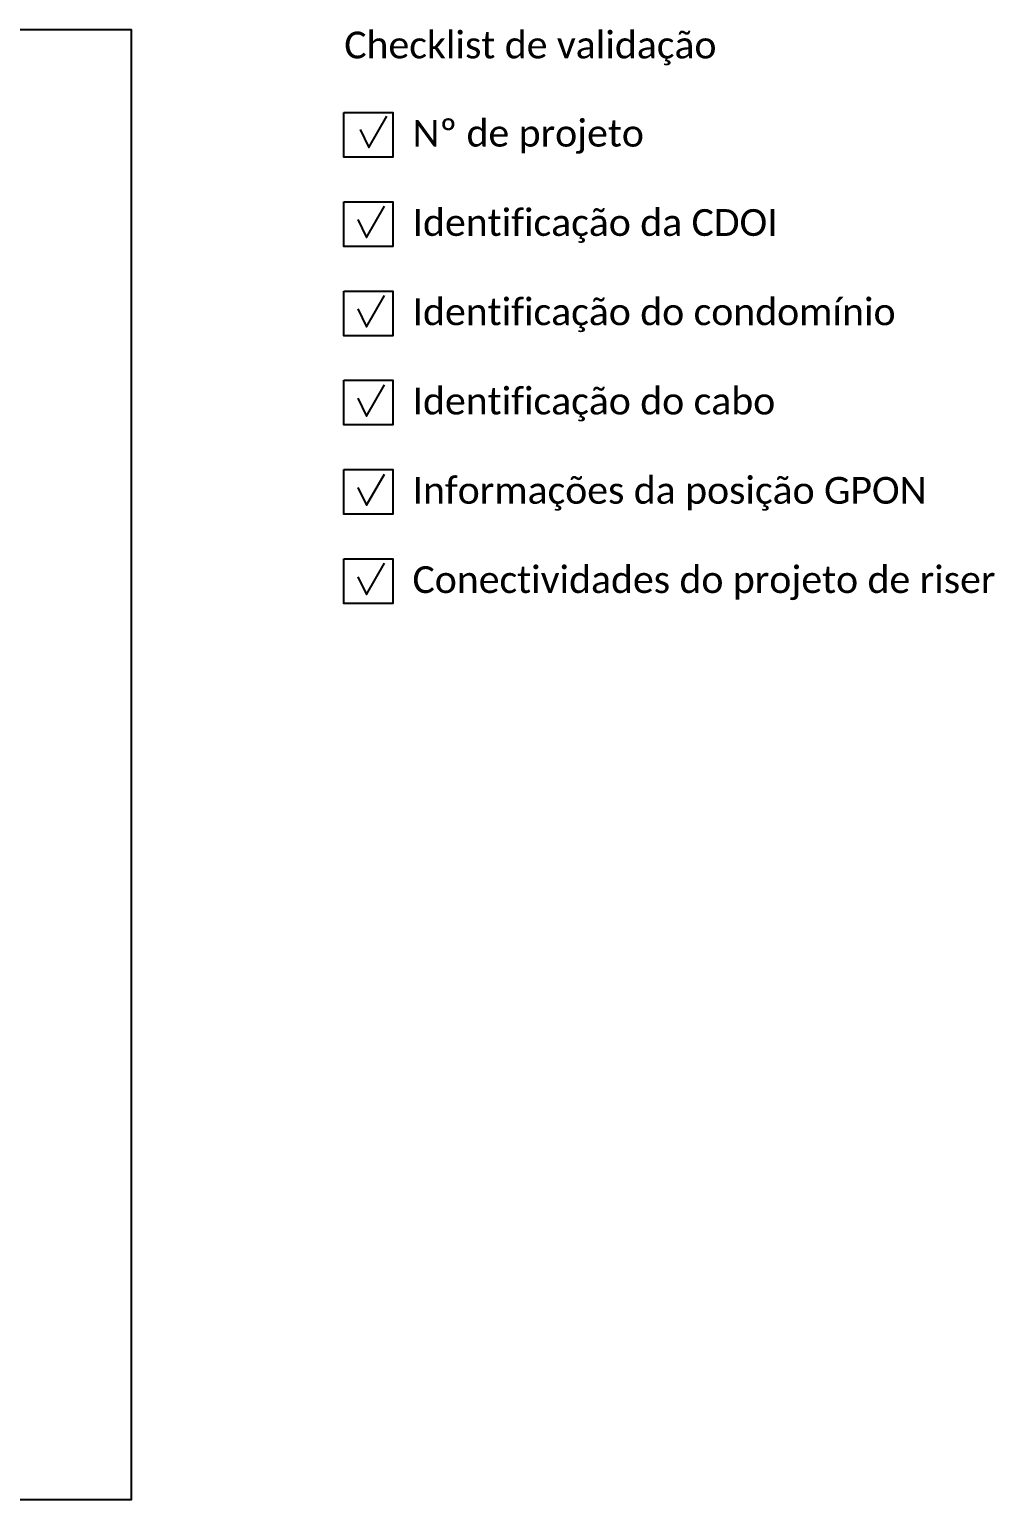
# Model space of a CAD drawing. Header units: metres. Extents: x 654 to 1849, y 200 to 807.
# Drawn here: x 1450 to 1849, y 200 to 807 of the extents above; entities that cross this region are included whole.
import ezdxf

# ---------------------------------------------------------------- set-up
doc = ezdxf.new("R2010")
doc.units = ezdxf.units.M
doc.header["$LTSCALE"] = 0.001
doc.layers.add('10.0 - Cartográfico - Divisa', color=252, linetype='Continuous')
doc.styles.add('WMF-Calibri0', font='calibri.ttf')

msp = doc.modelspace()

# ---------------------------------------------------------------- linework, layer by layer
msp.add_lwpolyline([(653.87, 200), (1492.51, 200), (1492.51, 806.94), (653.87, 806.94)], close=True)
at = {"layer": '10.0 - Cartográfico - Divisa', "color": 0, "linetype": 'Continuous'}
for points in [[(1580.28, 772.75), (1600.55, 772.75), (1600.55, 754.32), (1580.28, 754.32)], [(1580.28, 735.89), (1600.55, 735.89), (1600.55, 717.46), (1580.28, 717.46)], [(1580.28, 699.02), (1600.55, 699.02), (1600.55, 680.59), (1580.28, 680.59)], [(1580.28, 662.16), (1600.55, 662.16), (1600.55, 643.73), (1580.28, 643.73)], [(1580.28, 625.3), (1600.55, 625.3), (1600.55, 606.86), (1580.28, 606.86)], [(1580.28, 588.43), (1600.55, 588.43), (1600.55, 570), (1580.28, 570)]]:
    msp.add_lwpolyline(points, close=True, dxfattribs=at)
for points in [[(1586.93, 765.69), (1590.62, 758.32), (1597.99, 771.22)], [(1585.99, 728.52), (1589.67, 721.14), (1597.05, 734.04)], [(1585.99, 691.65), (1589.67, 684.28), (1597.05, 697.18)], [(1585.99, 654.79), (1589.67, 647.41), (1597.05, 660.32)], [(1585.99, 617.92), (1589.67, 610.55), (1597.05, 623.45)], [(1585.99, 581.06), (1589.67, 573.69), (1597.05, 586.59)]]:
    msp.add_lwpolyline(points, dxfattribs=at)

# ---------------------------------------------------------------- texts
at = {"color": 0, "style": 'WMF-Calibri0'}
for s, p in [('Checklist de validação', (1580.44, 795.08)), ('Nº de projeto ', (1608.62, 758.65)), ('Identificação da CDOI ', (1608.62, 721.78)), ('Identificação do condomínio', (1608.62, 684.92)), ('Identificação do cabo ', (1608.62, 648.06)), ('Informações da posição GPON ', (1608.62, 611.19)), ('Conectividades do projeto de riser ', (1608.62, 574.33))]:
    msp.add_text(s, height=11.0592, dxfattribs=at).set_placement(p)

doc.saveas('drawing.dxf')
